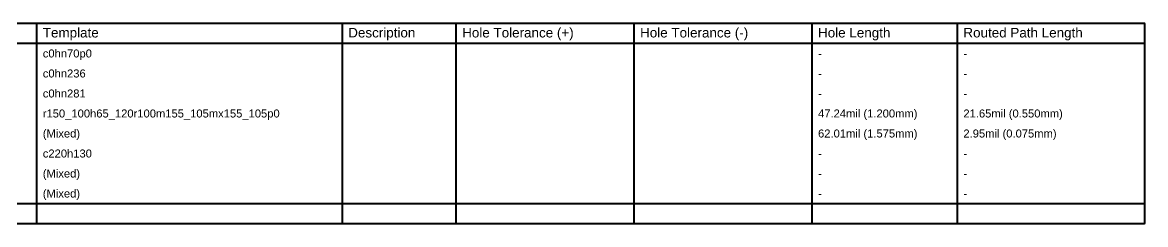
# Model space of a CAD drawing. Header units: inches. Extents: x -6 to 430, y 0 to 90.
# Drawn here: x 216.4 to 430.2, y 6.8 to 45.3 of the extents above; entities that cross this region are included whole.
import ezdxf

# ---------------------------------------------------------------- set-up
doc = ezdxf.new("R2010")
doc.units = ezdxf.units.IN
doc.layers.add('Drill Drawing', color=1, linetype='Continuous')
doc.styles.add('Arial', font='', dxfattribs={"height": 0.2})
doc.styles.get('Arial').set_extended_font_data('Arial')

msp = doc.modelspace()

# ---------------------------------------------------------------- linework, layer by layer
at = {"layer": 'Drill Drawing'}
for points in [[(57.67, 45.13, 0.381, 0.381, 0), (429.98, 45.13, 0.381, 0.381, 0)], [(219.09, 7.03, 0.381, 0.381, 0), (219.09, 45.13, 0.381, 0.381, 0)], [(277.24, 7.03, 0.381, 0.381, 0), (277.24, 45.13, 0.381, 0.381, 0)], [(298.92, 7.03, 0.381, 0.381, 0), (298.92, 45.13, 0.381, 0.381, 0)], [(332.8, 7.03, 0.381, 0.381, 0), (332.8, 45.13, 0.381, 0.381, 0)], [(366.67, 7.03, 0.381, 0.381, 0), (366.67, 45.13, 0.381, 0.381, 0)], [(394.35, 7.03, 0.381, 0.381, 0), (394.35, 45.13, 0.381, 0.381, 0)], [(429.98, 7.03, 0.381, 0.381, 0), (429.98, 45.13, 0.381, 0.381, 0)], [(57.67, 41.32, 0.381, 0.381, 0), (429.98, 41.32, 0.381, 0.381, 0)], [(57.67, 10.84, 0.381, 0.381, 0), (429.98, 10.84, 0.381, 0.381, 0)], [(57.67, 7.03, 0.381, 0.381, 0), (429.98, 7.03, 0.381, 0.381, 0)]]:
    msp.add_lwpolyline(points, format="xyseb", dxfattribs=at)
for points in [[(219, 45.13, 0.191, 0.191, 1), (219.19, 45.13, 0.191, 0.191, 1)], [(277.14, 45.13, 0.191, 0.191, 1), (277.33, 45.13, 0.191, 0.191, 1)], [(298.83, 45.13, 0.191, 0.191, 1), (299.02, 45.13, 0.191, 0.191, 1)], [(332.7, 45.13, 0.191, 0.191, 1), (332.89, 45.13, 0.191, 0.191, 1)], [(366.58, 45.13, 0.191, 0.191, 1), (366.77, 45.13, 0.191, 0.191, 1)], [(394.25, 45.13, 0.191, 0.191, 1), (394.45, 45.13, 0.191, 0.191, 1)], [(429.88, 45.13, 0.191, 0.191, 1), (430.07, 45.13, 0.191, 0.191, 1)], [(429.88, 45.13, 0.191, 0.191, 1), (430.07, 45.13, 0.191, 0.191, 1)], [(429.88, 41.32, 0.191, 0.191, 1), (430.07, 41.32, 0.191, 0.191, 1)], [(429.88, 10.84, 0.191, 0.191, 1), (430.07, 10.84, 0.191, 0.191, 1)], [(219, 7.03, 0.191, 0.191, 1), (219.19, 7.03, 0.191, 0.191, 1)], [(277.14, 7.03, 0.191, 0.191, 1), (277.33, 7.03, 0.191, 0.191, 1)], [(298.83, 7.03, 0.191, 0.191, 1), (299.02, 7.03, 0.191, 0.191, 1)], [(332.7, 7.03, 0.191, 0.191, 1), (332.89, 7.03, 0.191, 0.191, 1)], [(366.58, 7.03, 0.191, 0.191, 1), (366.77, 7.03, 0.191, 0.191, 1)], [(394.25, 7.03, 0.191, 0.191, 1), (394.45, 7.03, 0.191, 0.191, 1)], [(429.88, 7.03, 0.191, 0.191, 1), (430.07, 7.03, 0.191, 0.191, 1)], [(429.88, 7.03, 0.191, 0.191, 1), (430.07, 7.03, 0.191, 0.191, 1)]]:
    msp.add_lwpolyline(points, format="xyseb", close=True, dxfattribs=at)

# ---------------------------------------------------------------- texts
at = {"layer": 'Drill Drawing', "style": 'Arial'}
for s, height, p in [('Template', 1.829, (220.23, 42.46)), ('Description', 1.8288, (278.38, 42.46)), ('Hole Tolerance (+)', 1.8288, (300.07, 42.46)), ('Hole Tolerance (-)', 1.8288, (333.94, 42.46)), ('Hole Length', 1.8288, (367.82, 42.46)), ('Routed Path Length', 1.8288, (395.49, 42.46)), ('c0hn70p0', 1.524, (220.23, 38.65)), ('-', 1.52, (367.82, 38.65)), ('-', 1.52, (395.49, 38.65)), ('c0hn236', 1.524, (220.23, 34.84)), ('-', 1.52, (367.82, 34.84)), ('-', 1.52, (395.49, 34.84)), ('c0hn281', 1.524, (220.23, 31.03)), ('-', 1.52, (367.82, 31.03)), ('-', 1.52, (395.49, 31.03)), ('r150_100h65_120r100m155_105mx155_105p0', 1.524, (220.23, 27.22)), ('47.24mil (1.200mm)', 1.524, (367.82, 27.22)), ('21.65mil (0.550mm)', 1.524, (395.49, 27.22)), ('(Mixed)', 1.524, (220.23, 23.41)), ('62.01mil (1.575mm)', 1.524, (367.82, 23.41)), ('2.95mil (0.075mm)', 1.524, (395.49, 23.41)), ('c220h130', 1.524, (220.23, 19.6)), ('-', 1.52, (367.82, 19.6)), ('-', 1.52, (395.49, 19.6)), ('(Mixed)', 1.524, (220.23, 15.79)), ('-', 1.52, (367.82, 15.79)), ('-', 1.52, (395.49, 15.79)), ('(Mixed)', 1.524, (220.23, 11.98)), ('-', 1.52, (367.82, 11.98)), ('-', 1.52, (395.49, 11.98))]:
    msp.add_text(s, height=height, dxfattribs=at).set_placement(p)

doc.saveas('drawing.dxf')
